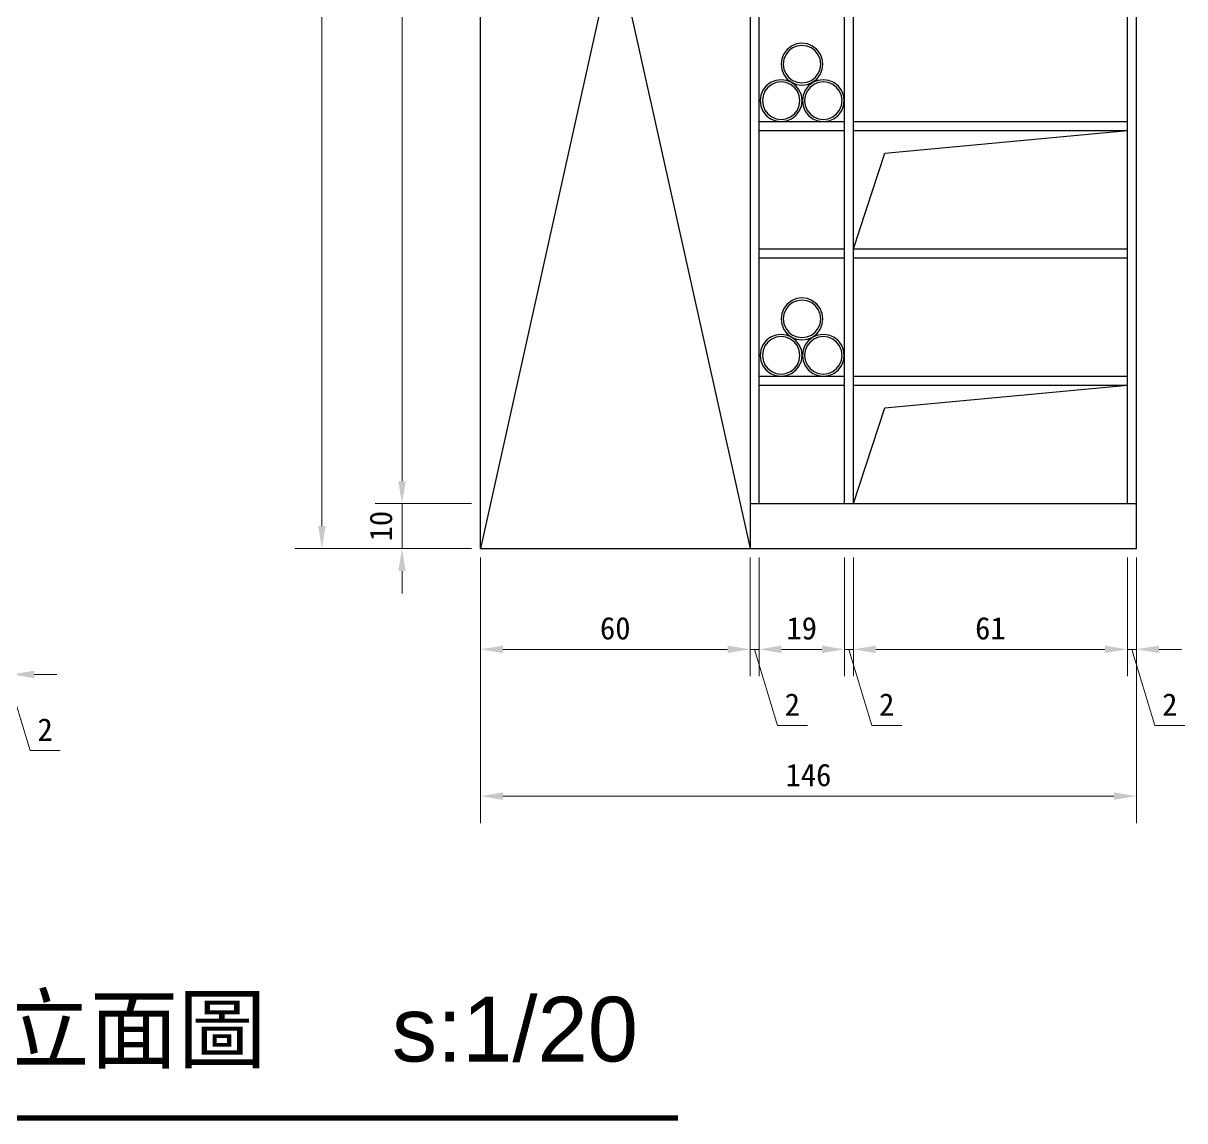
# Model space of a CAD drawing. Header units: centimetres. Extents: x 1966 to 8787, y 7398 to 12383.
# Drawn here: x 6012.7 to 6271.2, y 7496 to 7740.2 of the extents above; entities that cross this region are included whole.
import ezdxf

# ---------------------------------------------------------------- set-up
doc = ezdxf.new("R2010")
doc.units = ezdxf.units.CM
doc.header["$PDMODE"] = 35
doc.styles.get("Standard").update_dxf_attribs({"font": 'arial.ttf', "height": 12})
doc.styles.add('文2.5', font='kaiu.ttf', dxfattribs={"height": 2.5})
doc.dimstyles.new('DIM2.5', dxfattribs={"dimtxt": 2.5, "dimasz": 2.5, "dimexe": 3, "dimexo": 1, "dimgap": 1, "dimtad": 1, "dimdec": 1, "dimdsep": 46, "dimtxsty": '文2.5', "dimcen": 0, "dimadec": 0, "dimazin": 0, "dimtfac": 1, "dimtdec": 1, "dimtmove": 0, "dimatfit": 3, "dimfxl": 1, "dimlwd": 15, "dimlwe": 15, "dimarcsym": 0})

# ---------------------------------------------------------------- blocks, each defined once
blk = doc.blocks.new('*D358')
at = {"color": 0, "linetype": 'Continuous', "lineweight": 15, "transparency": 16777216}
for p, q in [((6008.12, 7615.73), (6008.12, 7589.33)), ((6010.12, 7615.73), (6010.12, 7589.33)), ((6003.12, 7595.33), (5998.12, 7595.33)), ((6008.12, 7595.33), (6010.12, 7595.33)), ((6008.12, 7595.33), (6010.12, 7595.33)), ((6009.12, 7595.33), (6014.2, 7578.41)), ((6015.12, 7595.33), (6020.12, 7595.33)), ((6014.2, 7578.41), (6020.88, 7578.41))]:
    blk.add_line(p, q, dxfattribs=at)
at = {"color": 0, "transparency": 16777216}
for points in [[(6003.12, 7596.16), (6003.12, 7594.49), (6008.12, 7595.33)], [(6015.12, 7596.16), (6015.12, 7594.49), (6010.12, 7595.33)]]:
    blk.add_solid(points, dxfattribs=at)
at = {"layer": 'DEFPOINTS', "color": 0, "transparency": 16777216}
for p in [(6008.12, 7617.73), (6010.12, 7617.73), (6010.12, 7595.33)]:
    blk.add_point(p, dxfattribs=at)
at = {"color": 0, "transparency": 16777216, "insert": (6017.54, 7583.05), "char_height": 5, "attachment_point": 5, "style": '文2.5'}
blk.add_mtext('2', dxfattribs=at)
blk = doc.blocks.new('*D364')
at = {"color": 0, "linetype": 'Continuous', "lineweight": 15, "transparency": 16777216}
for p, q in [((6096.98, 7638.32), (6096.98, 7643.32)), ((6112.44, 7633.32), (6090.98, 7633.32)), ((6096.98, 7623.32), (6096.98, 7633.32)), ((6112.44, 7623.32), (6090.98, 7623.32)), ((6096.98, 7618.32), (6096.98, 7613.32))]:
    blk.add_line(p, q, dxfattribs=at)
at = {"color": 0, "transparency": 16777216}
for points in [[(6096.15, 7638.32), (6097.81, 7638.32), (6096.98, 7633.32)], [(6096.15, 7618.32), (6097.81, 7618.32), (6096.98, 7623.32)]]:
    blk.add_solid(points, dxfattribs=at)
at = {"layer": 'DEFPOINTS', "color": 0, "transparency": 16777216}
for p in [(6096.98, 7633.32), (6114.44, 7633.32), (6114.44, 7623.32)]:
    blk.add_point(p, dxfattribs=at)
at = {"color": 0, "transparency": 16777216, "insert": (6092.31, 7628.32), "char_height": 5, "attachment_point": 5, "rotation": 90, "style": '文2.5'}
blk.add_mtext('10', dxfattribs=at)
blk = doc.blocks.new('*D365')
at = {"color": 0, "linetype": 'Continuous', "lineweight": 15, "transparency": 16777216}
for p, q in [((6112.44, 7893.32), (6090.98, 7893.32)), ((6096.98, 7638.32), (6096.98, 7888.32)), ((6094.98, 7633.32), (6090.98, 7633.32))]:
    blk.add_line(p, q, dxfattribs=at)
at = {"color": 0, "transparency": 16777216}
for points in [[(6096.15, 7888.32), (6097.81, 7888.32), (6096.98, 7893.32)], [(6096.15, 7638.32), (6097.81, 7638.32), (6096.98, 7633.32)]]:
    blk.add_solid(points, dxfattribs=at)
at = {"layer": 'DEFPOINTS', "color": 0, "transparency": 16777216}
for p in [(6096.98, 7893.32), (6114.44, 7893.32), (6096.98, 7633.32)]:
    blk.add_point(p, dxfattribs=at)
at = {"color": 0, "transparency": 16777216, "insert": (6092.31, 7763.32), "char_height": 5, "attachment_point": 5, "rotation": 90, "style": '文2.5'}
blk.add_mtext('260', dxfattribs=at)
blk = doc.blocks.new('*D367')
at = {"color": 0, "linetype": 'Continuous', "lineweight": 15, "transparency": 16777216}
for p, q in [((6112.44, 7903.32), (6073.15, 7903.32)), ((6079.15, 7628.32), (6079.15, 7898.32)), ((6112.44, 7623.32), (6073.15, 7623.32))]:
    blk.add_line(p, q, dxfattribs=at)
at = {"color": 0, "transparency": 16777216}
for points in [[(6078.32, 7898.32), (6079.99, 7898.32), (6079.15, 7903.32)], [(6078.32, 7628.32), (6079.99, 7628.32), (6079.15, 7623.32)]]:
    blk.add_solid(points, dxfattribs=at)
at = {"layer": 'DEFPOINTS', "color": 0, "transparency": 16777216}
for p in [(6079.15, 7903.32), (6114.44, 7903.32), (6114.44, 7623.32)]:
    blk.add_point(p, dxfattribs=at)
at = {"color": 0, "transparency": 16777216, "insert": (6074.49, 7763.32), "char_height": 5, "attachment_point": 5, "rotation": 90, "style": '文2.5'}
blk.add_mtext('280', dxfattribs=at)
blk = doc.blocks.new('*D368')
at = {"color": 0, "linetype": 'Continuous', "lineweight": 15, "transparency": 16777216}
for p, q in [((6114.44, 7621.32), (6114.44, 7594.91)), ((6174.44, 7621.32), (6174.44, 7594.91)), ((6119.44, 7600.91), (6169.44, 7600.91))]:
    blk.add_line(p, q, dxfattribs=at)
at = {"color": 0, "transparency": 16777216}
for points in [[(6119.44, 7601.74), (6119.44, 7600.08), (6114.44, 7600.91)], [(6169.44, 7601.74), (6169.44, 7600.08), (6174.44, 7600.91)]]:
    blk.add_solid(points, dxfattribs=at)
at = {"layer": 'DEFPOINTS', "color": 0, "transparency": 16777216}
for p in [(6114.44, 7623.32), (6174.44, 7623.32), (6174.44, 7600.91)]:
    blk.add_point(p, dxfattribs=at)
at = {"color": 0, "transparency": 16777216, "insert": (6144.44, 7605.57), "char_height": 5, "attachment_point": 5, "style": '文2.5'}
blk.add_mtext('60', dxfattribs=at)
blk = doc.blocks.new('*D369')
at = {"color": 0, "linetype": 'Continuous', "lineweight": 15, "transparency": 16777216}
for p, q in [((6174.44, 7621.32), (6174.44, 7594.91)), ((6176.44, 7621.32), (6176.44, 7594.91)), ((6169.44, 7600.91), (6164.44, 7600.91)), ((6174.44, 7600.91), (6176.44, 7600.91)), ((6174.44, 7600.91), (6176.44, 7600.91)), ((6175.44, 7600.91), (6180.52, 7583.99)), ((6181.44, 7600.91), (6186.44, 7600.91)), ((6180.52, 7583.99), (6187.2, 7583.99))]:
    blk.add_line(p, q, dxfattribs=at)
at = {"color": 0, "transparency": 16777216}
for points in [[(6169.44, 7601.74), (6169.44, 7600.08), (6174.44, 7600.91)], [(6181.44, 7601.74), (6181.44, 7600.08), (6176.44, 7600.91)]]:
    blk.add_solid(points, dxfattribs=at)
at = {"layer": 'DEFPOINTS', "color": 0, "transparency": 16777216}
for p in [(6174.44, 7623.32), (6176.44, 7623.32), (6176.44, 7600.91)]:
    blk.add_point(p, dxfattribs=at)
at = {"color": 0, "transparency": 16777216, "insert": (6183.86, 7588.63), "char_height": 5, "attachment_point": 5, "style": '文2.5'}
blk.add_mtext('2', dxfattribs=at)
blk = doc.blocks.new('*D370')
at = {"color": 0, "linetype": 'Continuous', "lineweight": 15, "transparency": 16777216}
for p, q in [((6176.44, 7621.32), (6176.44, 7594.91)), ((6195.44, 7621.32), (6195.44, 7594.91)), ((6181.44, 7600.91), (6190.44, 7600.91))]:
    blk.add_line(p, q, dxfattribs=at)
at = {"color": 0, "transparency": 16777216}
for points in [[(6181.44, 7601.74), (6181.44, 7600.08), (6176.44, 7600.91)], [(6190.44, 7601.74), (6190.44, 7600.08), (6195.44, 7600.91)]]:
    blk.add_solid(points, dxfattribs=at)
at = {"layer": 'DEFPOINTS', "color": 0, "transparency": 16777216}
for p in [(6176.44, 7623.32), (6195.44, 7623.32), (6195.44, 7600.91)]:
    blk.add_point(p, dxfattribs=at)
at = {"color": 0, "transparency": 16777216, "insert": (6185.94, 7605.57), "char_height": 5, "attachment_point": 5, "style": '文2.5'}
blk.add_mtext('19', dxfattribs=at)
blk = doc.blocks.new('*D371')
at = {"color": 0, "linetype": 'Continuous', "lineweight": 15, "transparency": 16777216}
for p, q in [((6195.44, 7621.32), (6195.44, 7594.91)), ((6197.44, 7621.32), (6197.44, 7594.91)), ((6190.44, 7600.91), (6185.44, 7600.91)), ((6195.44, 7600.91), (6197.44, 7600.91)), ((6195.44, 7600.91), (6197.44, 7600.91)), ((6196.44, 7600.91), (6201.52, 7583.99)), ((6202.44, 7600.91), (6207.44, 7600.91)), ((6201.52, 7583.99), (6208.2, 7583.99))]:
    blk.add_line(p, q, dxfattribs=at)
at = {"color": 0, "transparency": 16777216}
for points in [[(6190.44, 7601.74), (6190.44, 7600.08), (6195.44, 7600.91)], [(6202.44, 7601.74), (6202.44, 7600.08), (6197.44, 7600.91)]]:
    blk.add_solid(points, dxfattribs=at)
at = {"layer": 'DEFPOINTS', "color": 0, "transparency": 16777216}
for p in [(6195.44, 7623.32), (6197.44, 7623.32), (6197.44, 7600.91)]:
    blk.add_point(p, dxfattribs=at)
at = {"color": 0, "transparency": 16777216, "insert": (6204.86, 7588.63), "char_height": 5, "attachment_point": 5, "style": '文2.5'}
blk.add_mtext('2', dxfattribs=at)
blk = doc.blocks.new('*D372')
at = {"color": 0, "linetype": 'Continuous', "lineweight": 15, "transparency": 16777216}
for p, q in [((6197.44, 7621.32), (6197.44, 7594.91)), ((6258.44, 7621.32), (6258.44, 7594.91)), ((6202.44, 7600.91), (6253.44, 7600.91))]:
    blk.add_line(p, q, dxfattribs=at)
at = {"color": 0, "transparency": 16777216}
for points in [[(6202.44, 7601.74), (6202.44, 7600.08), (6197.44, 7600.91)], [(6253.44, 7601.74), (6253.44, 7600.08), (6258.44, 7600.91)]]:
    blk.add_solid(points, dxfattribs=at)
at = {"layer": 'DEFPOINTS', "color": 0, "transparency": 16777216}
for p in [(6197.44, 7623.32), (6258.44, 7623.32), (6258.44, 7600.91)]:
    blk.add_point(p, dxfattribs=at)
at = {"color": 0, "transparency": 16777216, "insert": (6227.94, 7605.57), "char_height": 5, "attachment_point": 5, "style": '文2.5'}
blk.add_mtext('61', dxfattribs=at)
blk = doc.blocks.new('*D373')
at = {"color": 0, "linetype": 'Continuous', "lineweight": 15, "transparency": 16777216}
for p, q in [((6258.44, 7621.32), (6258.44, 7594.91)), ((6260.44, 7621.32), (6260.44, 7594.91)), ((6253.44, 7600.91), (6248.44, 7600.91)), ((6258.44, 7600.91), (6260.44, 7600.91)), ((6258.44, 7600.91), (6260.44, 7600.91)), ((6259.44, 7600.91), (6264.52, 7583.99)), ((6265.44, 7600.91), (6270.44, 7600.91)), ((6264.52, 7583.99), (6271.2, 7583.99))]:
    blk.add_line(p, q, dxfattribs=at)
at = {"color": 0, "transparency": 16777216}
for points in [[(6253.44, 7601.74), (6253.44, 7600.08), (6258.44, 7600.91)], [(6265.44, 7601.74), (6265.44, 7600.08), (6260.44, 7600.91)]]:
    blk.add_solid(points, dxfattribs=at)
at = {"layer": 'DEFPOINTS', "color": 0, "transparency": 16777216}
for p in [(6258.44, 7623.32), (6260.44, 7623.32), (6260.44, 7600.91)]:
    blk.add_point(p, dxfattribs=at)
at = {"color": 0, "transparency": 16777216, "insert": (6267.86, 7588.63), "char_height": 5, "attachment_point": 5, "style": '文2.5'}
blk.add_mtext('2', dxfattribs=at)
blk = doc.blocks.new('*D374')
at = {"color": 0, "linetype": 'Continuous', "lineweight": 15, "transparency": 16777216}
for p, q in [((6114.44, 7621.32), (6114.44, 7562.25)), ((6260.44, 7621.32), (6260.44, 7562.25)), ((6119.44, 7568.25), (6255.44, 7568.25))]:
    blk.add_line(p, q, dxfattribs=at)
at = {"color": 0, "transparency": 16777216}
for points in [[(6119.44, 7569.08), (6119.44, 7567.42), (6114.44, 7568.25)], [(6255.44, 7569.08), (6255.44, 7567.42), (6260.44, 7568.25)]]:
    blk.add_solid(points, dxfattribs=at)
at = {"layer": 'DEFPOINTS', "color": 0, "transparency": 16777216}
for p in [(6114.44, 7623.32), (6260.44, 7623.32), (6260.44, 7568.25)]:
    blk.add_point(p, dxfattribs=at)
at = {"color": 0, "transparency": 16777216, "insert": (6187.44, 7572.92), "char_height": 5, "attachment_point": 5, "style": '文2.5'}
blk.add_mtext('146', dxfattribs=at)

msp = doc.modelspace()

# ---------------------------------------------------------------- linework, layer by layer
for p, q in [((6114.44, 7633.32), (6114.44, 7893.32)), ((6174.44, 7893.32), (6114.44, 7623.32)), ((6114.44, 7893.32), (6174.44, 7623.32)), ((6174.44, 7886.32), (6174.44, 7623.32)), ((6260.44, 7633.32), (6260.44, 7886.32)), ((6176.44, 7718.32), (6176.44, 7744.65)), ((6195.44, 7718.32), (6195.44, 7744.65)), ((6197.44, 7718.32), (6197.44, 7744.65)), ((6258.44, 7718.32), (6258.44, 7744.65)), ((6184.8, 7735.6), (6183.67, 7735.14)), ((6186, 7735.76), (6184.8, 7735.6)), ((6186, 7735.26), (6184.93, 7735.12)), ((6187.21, 7735.6), (6186, 7735.76)), ((6187.08, 7735.12), (6186, 7735.26)), ((6188.34, 7735.14), (6187.21, 7735.6)), ((6181.96, 7733.43), (6181.5, 7732.31)), ((6182.71, 7734.4), (6181.96, 7733.43)), ((6182.4, 7733.18), (6181.98, 7732.18)), ((6183.06, 7734.04), (6182.4, 7733.18)), ((6183.67, 7735.14), (6182.71, 7734.4)), ((6183.92, 7734.71), (6183.06, 7734.04)), ((6184.93, 7735.12), (6183.92, 7734.71)), ((6188.09, 7734.71), (6187.08, 7735.12)), ((6188.95, 7734.04), (6188.09, 7734.71)), ((6189.3, 7734.4), (6188.34, 7735.14)), ((6189.61, 7733.18), (6188.95, 7734.04)), ((6190.04, 7733.43), (6189.3, 7734.4)), ((6190.03, 7732.18), (6189.61, 7733.18)), ((6190.51, 7732.31), (6190.04, 7733.43)), ((6181.5, 7732.31), (6181.34, 7731.1)), ((6181.34, 7731.1), (6181.5, 7729.89)), ((6181.98, 7732.18), (6181.84, 7731.1)), ((6181.84, 7731.1), (6181.98, 7730.02)), ((6181.98, 7730.02), (6182.4, 7729.02)), ((6189.61, 7729.02), (6190.03, 7730.02)), ((6190.17, 7731.1), (6190.03, 7732.18)), ((6190.03, 7730.02), (6190.17, 7731.1)), ((6190.67, 7731.1), (6190.51, 7732.31)), ((6190.51, 7729.89), (6190.67, 7731.1)), ((6180.15, 7727.49), (6179.03, 7727.02)), ((6181.36, 7727.64), (6180.15, 7727.49)), ((6182.57, 7727.49), (6181.36, 7727.64)), ((6181.5, 7729.89), (6181.96, 7728.77)), ((6181.96, 7728.77), (6182.71, 7727.8)), ((6182.4, 7729.02), (6183.06, 7728.15)), ((6183.69, 7727.02), (6182.57, 7727.49)), ((6182.71, 7727.8), (6183.67, 7727.06)), ((6183.06, 7728.15), (6183.92, 7727.49)), ((6183.92, 7727.49), (6184.93, 7727.08)), ((6187.08, 7727.08), (6188.09, 7727.49)), ((6188.09, 7727.49), (6188.95, 7728.15)), ((6188.34, 7727.06), (6189.3, 7727.8)), ((6189.55, 7727.49), (6188.42, 7727.02)), ((6188.95, 7728.15), (6189.61, 7729.02)), ((6189.3, 7727.8), (6190.04, 7728.77)), ((6190.75, 7727.64), (6189.55, 7727.49)), ((6190.04, 7728.77), (6190.51, 7729.89)), ((6191.96, 7727.49), (6190.75, 7727.64)), ((6193.09, 7727.02), (6191.96, 7727.49)), ((6177.32, 7725.31), (6176.86, 7724.19)), ((6178.06, 7726.28), (6177.32, 7725.31)), ((6177.75, 7725.06), (6177.34, 7724.06)), ((6178.42, 7725.93), (6177.75, 7725.06)), ((6179.03, 7727.02), (6178.06, 7726.28)), ((6179.28, 7726.59), (6178.42, 7725.93)), ((6180.28, 7727), (6179.28, 7726.59)), ((6181.36, 7727.14), (6180.28, 7727)), ((6182.44, 7727), (6181.36, 7727.14)), ((6183.44, 7726.59), (6182.44, 7727)), ((6184.31, 7725.93), (6183.44, 7726.59)), ((6183.67, 7727.06), (6184.8, 7726.59)), ((6184.66, 7726.28), (6183.69, 7727.02)), ((6184.97, 7725.06), (6184.31, 7725.93)), ((6185.4, 7725.31), (6184.66, 7726.28)), ((6184.8, 7726.59), (6186, 7726.43)), ((6184.93, 7727.08), (6186, 7726.93)), ((6185.38, 7724.06), (6184.97, 7725.06)), ((6185.87, 7724.19), (6185.4, 7725.31)), ((6186, 7726.93), (6187.08, 7727.08)), ((6186, 7726.43), (6187.21, 7726.59)), ((6186.71, 7725.31), (6186.25, 7724.19)), ((6187.46, 7726.28), (6186.71, 7725.31)), ((6187.15, 7725.06), (6186.73, 7724.06)), ((6187.81, 7725.93), (6187.15, 7725.06)), ((6187.21, 7726.59), (6188.34, 7727.06)), ((6188.42, 7727.02), (6187.46, 7726.28)), ((6188.67, 7726.59), (6187.81, 7725.93)), ((6189.68, 7727), (6188.67, 7726.59)), ((6190.75, 7727.14), (6189.68, 7727)), ((6191.83, 7727), (6190.75, 7727.14)), ((6192.84, 7726.59), (6191.83, 7727)), ((6193.7, 7725.93), (6192.84, 7726.59)), ((6194.05, 7726.28), (6193.09, 7727.02)), ((6194.36, 7725.06), (6193.7, 7725.93)), ((6194.79, 7725.31), (6194.05, 7726.28)), ((6194.78, 7724.06), (6194.36, 7725.06)), ((6195.26, 7724.19), (6194.79, 7725.31)), ((6176.86, 7724.19), (6176.7, 7722.98)), ((6176.7, 7722.98), (6176.86, 7721.77)), ((6177.34, 7724.06), (6177.2, 7722.98)), ((6177.2, 7722.98), (6177.34, 7721.9)), ((6185.53, 7722.98), (6185.38, 7724.06)), ((6185.38, 7721.9), (6185.53, 7722.98)), ((6186.03, 7722.98), (6185.87, 7724.19)), ((6185.87, 7721.77), (6186.03, 7722.98)), ((6186.25, 7724.19), (6186.09, 7722.98)), ((6186.09, 7722.98), (6186.25, 7721.77)), ((6186.73, 7724.06), (6186.59, 7722.98)), ((6186.59, 7722.98), (6186.73, 7721.9)), ((6194.92, 7722.98), (6194.78, 7724.06)), ((6194.78, 7721.9), (6194.92, 7722.98)), ((6195.42, 7722.98), (6195.26, 7724.19)), ((6195.26, 7721.77), (6195.42, 7722.98)), ((6176.86, 7721.77), (6177.32, 7720.65)), ((6177.32, 7720.65), (6178.06, 7719.68)), ((6177.34, 7721.9), (6177.75, 7720.9)), ((6177.75, 7720.9), (6178.42, 7720.03)), ((6178.06, 7719.68), (6179.03, 7718.94)), ((6178.42, 7720.03), (6179.28, 7719.37)), ((6183.44, 7719.37), (6184.31, 7720.03)), ((6183.69, 7718.94), (6184.66, 7719.68)), ((6184.31, 7720.03), (6184.97, 7720.9)), ((6184.66, 7719.68), (6185.4, 7720.65)), ((6184.97, 7720.9), (6185.38, 7721.9)), ((6185.4, 7720.65), (6185.87, 7721.77)), ((6186.25, 7721.77), (6186.71, 7720.65)), ((6186.71, 7720.65), (6187.46, 7719.68)), ((6186.73, 7721.9), (6187.15, 7720.9)), ((6187.15, 7720.9), (6187.81, 7720.03)), ((6187.46, 7719.68), (6188.42, 7718.94)), ((6187.81, 7720.03), (6188.67, 7719.37)), ((6192.84, 7719.37), (6193.7, 7720.03)), ((6193.09, 7718.94), (6194.05, 7719.68)), ((6193.7, 7720.03), (6194.36, 7720.9)), ((6194.05, 7719.68), (6194.79, 7720.65)), ((6194.36, 7720.9), (6194.78, 7721.9)), ((6194.79, 7720.65), (6195.26, 7721.77)), ((6176.44, 7718.32), (6181.36, 7718.32)), ((6176.44, 7716.32), (6176.44, 7718.32)), ((6179.03, 7718.94), (6180.15, 7718.47)), ((6179.28, 7719.37), (6180.28, 7718.96)), ((6180.15, 7718.47), (6181.36, 7718.32)), ((6180.28, 7718.96), (6181.36, 7718.82)), ((6181.36, 7718.82), (6182.44, 7718.96)), ((6181.36, 7718.32), (6182.57, 7718.47)), ((6181.36, 7718.32), (6190.75, 7718.32)), ((6182.44, 7718.96), (6183.44, 7719.37)), ((6182.57, 7718.47), (6183.69, 7718.94)), ((6188.42, 7718.94), (6189.55, 7718.47)), ((6188.67, 7719.37), (6189.68, 7718.96)), ((6189.55, 7718.47), (6190.75, 7718.32)), ((6189.68, 7718.96), (6190.75, 7718.82)), ((6190.75, 7718.82), (6191.83, 7718.96)), ((6190.75, 7718.32), (6191.96, 7718.47)), ((6190.75, 7718.32), (6195.44, 7718.32)), ((6191.83, 7718.96), (6192.84, 7719.37)), ((6191.96, 7718.47), (6193.09, 7718.94)), ((6195.44, 7716.32), (6195.44, 7718.32)), ((6197.44, 7718.32), (6258.44, 7718.32)), ((6197.44, 7716.32), (6197.44, 7718.32)), ((6258.44, 7716.32), (6258.44, 7718.32)), ((6176.44, 7716.32), (6195.44, 7716.32)), ((6176.44, 7689.98), (6176.44, 7716.32)), ((6195.44, 7689.98), (6195.44, 7716.32)), ((6197.44, 7716.32), (6258.44, 7716.32)), ((6197.44, 7689.98), (6197.44, 7716.32)), ((6204.47, 7711.33), (6258.44, 7716.32)), ((6258.44, 7689.98), (6258.44, 7716.32)), ((6197.44, 7689.98), (6204.47, 7711.33)), ((6176.44, 7689.98), (6195.44, 7689.98)), ((6176.44, 7687.98), (6176.44, 7689.98)), ((6195.44, 7687.98), (6195.44, 7689.98)), ((6197.44, 7689.98), (6258.44, 7689.98)), ((6197.44, 7687.98), (6197.44, 7689.98)), ((6258.44, 7687.98), (6258.44, 7689.98)), ((6176.44, 7687.98), (6195.44, 7687.98)), ((6176.44, 7661.65), (6176.44, 7687.98)), ((6195.44, 7661.65), (6195.44, 7687.98)), ((6197.44, 7687.98), (6258.44, 7687.98)), ((6197.44, 7661.65), (6197.44, 7687.98)), ((6258.44, 7661.65), (6258.44, 7687.98)), ((6183.67, 7678.47), (6182.71, 7677.73)), ((6184.8, 7678.94), (6183.67, 7678.47)), ((6184.93, 7678.45), (6183.92, 7678.04)), ((6186, 7679.1), (6184.8, 7678.94)), ((6186, 7678.6), (6184.93, 7678.45)), ((6187.21, 7678.94), (6186, 7679.1)), ((6187.08, 7678.45), (6186, 7678.6)), ((6188.09, 7678.04), (6187.08, 7678.45)), ((6188.34, 7678.47), (6187.21, 7678.94)), ((6189.3, 7677.73), (6188.34, 7678.47)), ((6181.96, 7676.76), (6181.5, 7675.64)), ((6182.71, 7677.73), (6181.96, 7676.76)), ((6182.4, 7676.51), (6181.98, 7675.51)), ((6183.06, 7677.38), (6182.4, 7676.51)), ((6183.92, 7678.04), (6183.06, 7677.38)), ((6188.95, 7677.38), (6188.09, 7678.04)), ((6189.61, 7676.51), (6188.95, 7677.38)), ((6190.04, 7676.76), (6189.3, 7677.73)), ((6190.03, 7675.51), (6189.61, 7676.51)), ((6190.51, 7675.64), (6190.04, 7676.76)), ((6181.5, 7675.64), (6181.34, 7674.43)), ((6181.34, 7674.43), (6181.5, 7673.22)), ((6181.5, 7673.22), (6181.96, 7672.1)), ((6181.98, 7675.51), (6181.84, 7674.43)), ((6181.84, 7674.43), (6181.98, 7673.35)), ((6181.98, 7673.35), (6182.4, 7672.35)), ((6189.61, 7672.35), (6190.03, 7673.35)), ((6190.17, 7674.43), (6190.03, 7675.51)), ((6190.03, 7673.35), (6190.17, 7674.43)), ((6190.04, 7672.1), (6190.51, 7673.22)), ((6190.67, 7674.43), (6190.51, 7675.64)), ((6190.51, 7673.22), (6190.67, 7674.43)), ((6180.15, 7670.82), (6179.03, 7670.35)), ((6181.36, 7670.98), (6180.15, 7670.82)), ((6182.57, 7670.82), (6181.36, 7670.98)), ((6181.96, 7672.1), (6182.71, 7671.13)), ((6182.4, 7672.35), (6183.06, 7671.49)), ((6183.69, 7670.35), (6182.57, 7670.82)), ((6182.71, 7671.13), (6183.67, 7670.39)), ((6183.06, 7671.49), (6183.92, 7670.82)), ((6183.92, 7670.82), (6184.93, 7670.41)), ((6187.08, 7670.41), (6188.09, 7670.82)), ((6188.09, 7670.82), (6188.95, 7671.49)), ((6188.34, 7670.39), (6189.3, 7671.13)), ((6189.55, 7670.82), (6188.42, 7670.35)), ((6188.95, 7671.49), (6189.61, 7672.35)), ((6189.3, 7671.13), (6190.04, 7672.1)), ((6190.75, 7670.98), (6189.55, 7670.82)), ((6191.96, 7670.82), (6190.75, 7670.98)), ((6193.09, 7670.35), (6191.96, 7670.82)), ((6177.32, 7668.65), (6176.86, 7667.52)), ((6178.06, 7669.61), (6177.32, 7668.65)), ((6177.75, 7668.4), (6177.34, 7667.39)), ((6178.42, 7669.26), (6177.75, 7668.4)), ((6179.03, 7670.35), (6178.06, 7669.61)), ((6179.28, 7669.92), (6178.42, 7669.26)), ((6180.28, 7670.34), (6179.28, 7669.92)), ((6181.36, 7670.48), (6180.28, 7670.34)), ((6182.44, 7670.34), (6181.36, 7670.48)), ((6183.44, 7669.92), (6182.44, 7670.34)), ((6184.31, 7669.26), (6183.44, 7669.92)), ((6183.67, 7670.39), (6184.8, 7669.93)), ((6184.66, 7669.61), (6183.69, 7670.35)), ((6184.97, 7668.4), (6184.31, 7669.26)), ((6185.4, 7668.65), (6184.66, 7669.61)), ((6184.8, 7669.93), (6186, 7669.77)), ((6184.93, 7670.41), (6186, 7670.27)), ((6185.38, 7667.39), (6184.97, 7668.4)), ((6185.87, 7667.52), (6185.4, 7668.65)), ((6186, 7670.27), (6187.08, 7670.41)), ((6186, 7669.77), (6187.21, 7669.93)), ((6186.71, 7668.65), (6186.25, 7667.52)), ((6187.46, 7669.61), (6186.71, 7668.65)), ((6187.15, 7668.4), (6186.73, 7667.39)), ((6187.81, 7669.26), (6187.15, 7668.4)), ((6187.21, 7669.93), (6188.34, 7670.39)), ((6188.42, 7670.35), (6187.46, 7669.61)), ((6188.67, 7669.92), (6187.81, 7669.26)), ((6189.68, 7670.34), (6188.67, 7669.92)), ((6190.75, 7670.48), (6189.68, 7670.34)), ((6191.83, 7670.34), (6190.75, 7670.48)), ((6192.84, 7669.92), (6191.83, 7670.34)), ((6193.7, 7669.26), (6192.84, 7669.92)), ((6194.05, 7669.61), (6193.09, 7670.35)), ((6194.36, 7668.4), (6193.7, 7669.26)), ((6194.79, 7668.65), (6194.05, 7669.61)), ((6194.78, 7667.39), (6194.36, 7668.4)), ((6195.26, 7667.52), (6194.79, 7668.65)), ((6176.86, 7667.52), (6176.7, 7666.31)), ((6176.7, 7666.31), (6176.86, 7665.11)), ((6177.34, 7667.39), (6177.2, 7666.31)), ((6177.2, 7666.31), (6177.34, 7665.24)), ((6185.53, 7666.31), (6185.38, 7667.39)), ((6185.38, 7665.24), (6185.53, 7666.31)), ((6186.03, 7666.31), (6185.87, 7667.52)), ((6185.87, 7665.11), (6186.03, 7666.31)), ((6186.25, 7667.52), (6186.09, 7666.31)), ((6186.09, 7666.31), (6186.25, 7665.11)), ((6186.73, 7667.39), (6186.59, 7666.31)), ((6186.59, 7666.31), (6186.73, 7665.24)), ((6194.92, 7666.31), (6194.78, 7667.39)), ((6194.78, 7665.24), (6194.92, 7666.31)), ((6195.42, 7666.31), (6195.26, 7667.52)), ((6195.26, 7665.11), (6195.42, 7666.31)), ((6176.86, 7665.11), (6177.32, 7663.98)), ((6177.32, 7663.98), (6178.06, 7663.01)), ((6177.34, 7665.24), (6177.75, 7664.23)), ((6177.75, 7664.23), (6178.42, 7663.37)), ((6178.06, 7663.01), (6179.03, 7662.27)), ((6178.42, 7663.37), (6179.28, 7662.71)), ((6183.44, 7662.71), (6184.31, 7663.37)), ((6183.69, 7662.27), (6184.66, 7663.01)), ((6184.31, 7663.37), (6184.97, 7664.23)), ((6184.66, 7663.01), (6185.4, 7663.98)), ((6184.97, 7664.23), (6185.38, 7665.24)), ((6185.4, 7663.98), (6185.87, 7665.11)), ((6186.25, 7665.11), (6186.71, 7663.98)), ((6186.71, 7663.98), (6187.46, 7663.01)), ((6186.73, 7665.24), (6187.15, 7664.23)), ((6187.15, 7664.23), (6187.81, 7663.37)), ((6187.46, 7663.01), (6188.42, 7662.27)), ((6187.81, 7663.37), (6188.67, 7662.71)), ((6192.84, 7662.71), (6193.7, 7663.37)), ((6193.09, 7662.27), (6194.05, 7663.01)), ((6193.7, 7663.37), (6194.36, 7664.23)), ((6194.05, 7663.01), (6194.79, 7663.98)), ((6194.36, 7664.23), (6194.78, 7665.24)), ((6194.79, 7663.98), (6195.26, 7665.11)), ((6176.44, 7661.65), (6181.36, 7661.65)), ((6176.44, 7659.65), (6176.44, 7661.65)), ((6179.03, 7662.27), (6180.15, 7661.81)), ((6179.28, 7662.71), (6180.28, 7662.29)), ((6180.15, 7661.81), (6181.36, 7661.65)), ((6180.28, 7662.29), (6181.36, 7662.15)), ((6181.36, 7662.15), (6182.44, 7662.29)), ((6181.36, 7661.65), (6182.57, 7661.81)), ((6181.36, 7661.65), (6190.75, 7661.65)), ((6182.44, 7662.29), (6183.44, 7662.71)), ((6182.57, 7661.81), (6183.69, 7662.27)), ((6188.42, 7662.27), (6189.55, 7661.81)), ((6188.67, 7662.71), (6189.68, 7662.29)), ((6189.55, 7661.81), (6190.75, 7661.65)), ((6189.68, 7662.29), (6190.75, 7662.15)), ((6190.75, 7662.15), (6191.83, 7662.29)), ((6190.75, 7661.65), (6191.96, 7661.81)), ((6190.75, 7661.65), (6195.44, 7661.65)), ((6191.83, 7662.29), (6192.84, 7662.71)), ((6191.96, 7661.81), (6193.09, 7662.27)), ((6195.44, 7659.65), (6195.44, 7661.65)), ((6197.44, 7661.65), (6258.44, 7661.65)), ((6197.44, 7659.65), (6197.44, 7661.65)), ((6258.44, 7659.65), (6258.44, 7661.65)), ((6176.44, 7633.32), (6176.44, 7659.65)), ((6176.44, 7659.65), (6195.44, 7659.65)), ((6195.44, 7633.32), (6195.44, 7659.65)), ((6197.44, 7633.32), (6197.44, 7659.65)), ((6197.44, 7659.65), (6258.44, 7659.65)), ((6204.47, 7654.66), (6258.44, 7659.65)), ((6258.44, 7633.32), (6258.44, 7659.65)), ((6197.44, 7633.32), (6204.47, 7654.66)), ((6114.44, 7623.32), (6114.44, 7633.32)), ((6174.44, 7633.32), (6195.44, 7633.32)), ((6195.44, 7633.32), (6197.44, 7633.32)), ((6197.44, 7633.32), (6258.44, 7633.32)), ((6258.44, 7633.32), (6260.44, 7633.32)), ((6260.44, 7623.32), (6260.44, 7633.32)), ((6114.44, 7623.32), (6170.44, 7623.32)), ((6170.44, 7623.32), (6260.44, 7623.32))]:
    msp.add_line(p, q)
at = {"const_width": 1.2}
msp.add_lwpolyline([(5907.28, 7496.63), (6158.42, 7496.63)], dxfattribs=at)

# ---------------------------------------------------------------- texts
msp.add_text('圖紙室D向立面圖     s:1/20', height=14.4).set_placement((5914.76, 7509.21))

# ---------------------------------------------------------------- dimensions: what is measured, and where the dimension line sits
for base, p1, p2, picture, middle in [((6079.15, 7903.32), (6114.44, 7623.32), (6114.44, 7903.32), '*D367', (6074.49, 7763.32)), ((6096.98, 7893.32), (6096.98, 7633.32), (6114.44, 7893.32), '*D365', (6092.31, 7763.32)), ((6096.98, 7633.32), (6114.44, 7623.32), (6114.44, 7633.32), '*D364', (6092.31, 7628.32))]:
    dim = msp.add_linear_dim(base=base, p1=p1, p2=p2, angle=90, dimstyle='DIM2.5')
    dim.commit()
    dim.dimension.update_dxf_attribs({"geometry": picture, "text_midpoint": middle})
for base, p1, p2, picture, middle in [((6174.44, 7600.91), (6114.44, 7623.32), (6174.44, 7623.32), '*D368', (6144.44, 7605.57)), ((6260.44, 7568.25), (6114.44, 7623.32), (6260.44, 7623.32), '*D374', (6187.44, 7572.92)), ((6176.44, 7600.91), (6174.44, 7623.32), (6176.44, 7623.32), '*D369', (6182.52, 7588.63)), ((6195.44, 7600.91), (6176.44, 7623.32), (6195.44, 7623.32), '*D370', (6185.94, 7605.57)), ((6197.44, 7600.91), (6195.44, 7623.32), (6197.44, 7623.32), '*D371', (6203.52, 7588.63)), ((6258.44, 7600.91), (6197.44, 7623.32), (6258.44, 7623.32), '*D372', (6227.94, 7605.57)), ((6260.44, 7600.91), (6258.44, 7623.32), (6260.44, 7623.32), '*D373', (6266.52, 7588.63)), ((6010.12, 7595.33), (6008.12, 7617.73), (6010.12, 7617.73), '*D358', (6016.2, 7583.05))]:
    dim = msp.add_linear_dim(base=base, p1=p1, p2=p2, dimstyle='DIM2.5')
    dim.commit()
    dim.dimension.update_dxf_attribs({"geometry": picture, "text_midpoint": middle})

doc.saveas('drawing.dxf')
